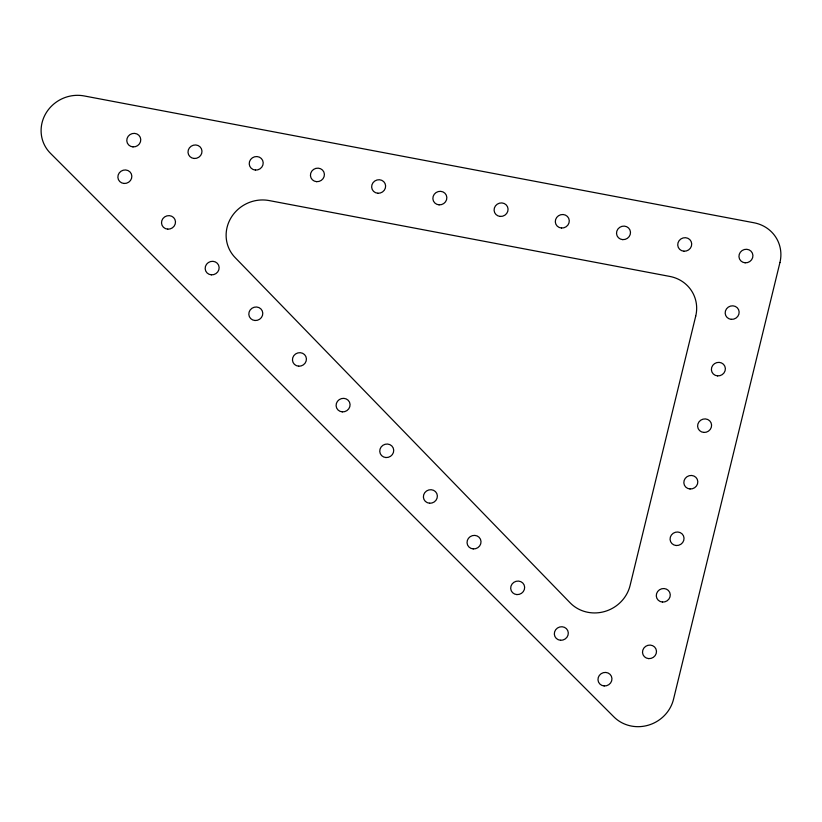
<?xml version="1.0" encoding="UTF-8"?>
<svg xmlns="http://www.w3.org/2000/svg" width="822" height="822" viewBox="0 0 822 822"><rect width="100%" height="100%" fill="white"/><g stroke="black" fill="none" stroke-linecap="round" stroke-linejoin="round"><path stroke-width="1.23" d="M695.72 316.121L630.084 585.5A35.325 33.497 -26.8 0 1 604.735 611.496A35.325 33.497 -26.8 0 1 570.129 602.824L235.133 257.584A35.325 33.497 -26.8 0 1 231.003 217.809A35.325 33.497 -26.8 0 1 269.174 200.568L669.817 276.428A35.325 33.497 -26.8 0 1 695.72 316.121M779.944 262.485L673.526 699.245A35.325 33.497 -26.8 0 1 648.414 725.168A35.325 33.497 -26.8 0 1 613.911 716.907L50.45 153.303A35.325 33.497 -26.8 0 1 45.857 113.395A35.325 33.497 -26.8 0 1 84.163 95.938L754.041 222.783A35.325 33.497 -26.8 0 1 779.944 262.485M745.143 262.804A7.069 6.699 -26.8 0 0 752.356 253.084A7.069 6.699 -26.8 0 0 740.324 252.241A7.069 6.699 -26.8 0 0 745.143 262.804M731.364 319.347A7.069 6.699 -26.8 0 0 738.577 309.627A7.069 6.699 -26.8 0 0 726.545 308.784A7.069 6.699 -26.8 0 0 731.364 319.347M717.585 375.89A7.069 6.699 -26.8 0 0 724.798 366.17A7.069 6.699 -26.8 0 0 712.766 365.328A7.069 6.699 -26.8 0 0 717.585 375.89M703.807 432.434A7.069 6.699 -26.8 0 0 711.02 422.714A7.069 6.699 -26.8 0 0 698.988 421.871A7.069 6.699 -26.8 0 0 703.807 432.434M690.028 488.977A7.069 6.699 -26.8 0 0 697.241 479.257A7.069 6.699 -26.8 0 0 685.209 478.414A7.069 6.699 -26.8 0 0 690.028 488.977M676.249 545.52A7.069 6.699 -26.8 0 0 683.462 535.8A7.069 6.699 -26.8 0 0 671.44 534.958A7.069 6.699 -26.8 0 0 676.249 545.52M662.47 602.064A7.069 6.699 -26.8 0 0 669.694 592.343A7.069 6.699 -26.8 0 0 657.662 591.501A7.069 6.699 -26.8 0 0 662.47 602.064M648.692 658.607A7.069 6.699 -26.8 0 0 655.915 648.887A7.069 6.699 -26.8 0 0 643.883 648.044A7.069 6.699 -26.8 0 0 648.692 658.607M683.925 251.213A7.069 6.699 -26.8 0 0 691.138 241.493A7.069 6.699 -26.8 0 0 679.106 240.651A7.069 6.699 -26.8 0 0 683.925 251.213M622.706 239.623A7.069 6.699 -26.8 0 0 629.919 229.903A7.069 6.699 -26.8 0 0 617.897 229.061A7.069 6.699 -26.8 0 0 622.706 239.623M561.488 228.023A7.069 6.699 -26.8 0 0 568.711 218.313A7.069 6.699 -26.8 0 0 556.679 217.47A7.069 6.699 -26.8 0 0 561.488 228.023M500.269 216.433A7.069 6.699 -26.8 0 0 507.493 206.723A7.069 6.699 -26.8 0 0 495.461 205.88A7.069 6.699 -26.8 0 0 500.269 216.433M439.061 204.842A7.069 6.699 -26.8 0 0 446.274 195.133A7.069 6.699 -26.8 0 0 434.242 194.28A7.069 6.699 -26.8 0 0 439.061 204.842M377.843 193.252A7.069 6.699 -26.8 0 0 385.056 183.542A7.069 6.699 -26.8 0 0 373.024 182.69A7.069 6.699 -26.8 0 0 377.843 193.252M316.624 181.662A7.069 6.699 -26.8 0 0 323.837 171.952A7.069 6.699 -26.8 0 0 311.815 171.099A7.069 6.699 -26.8 0 0 316.624 181.662M255.406 170.072A7.069 6.699 -26.8 0 0 262.629 160.362A7.069 6.699 -26.8 0 0 250.597 159.509A7.069 6.699 -26.8 0 0 255.406 170.072M194.187 158.482A7.069 6.699 -26.8 0 0 201.411 148.761A7.069 6.699 -26.8 0 0 189.379 147.919A7.069 6.699 -26.8 0 0 194.187 158.482M132.979 146.891A7.069 6.699 -26.8 0 0 140.192 137.171A7.069 6.699 -26.8 0 0 128.16 136.329A7.069 6.699 -26.8 0 0 132.979 146.891M124.06 183.47A7.069 6.699 -26.8 0 0 131.273 173.761A7.069 6.699 -26.8 0 0 119.241 172.918A7.069 6.699 -26.8 0 0 124.06 183.47M167.709 229.153A7.069 6.699 -26.8 0 0 174.922 219.443A7.069 6.699 -26.8 0 0 162.89 218.59A7.069 6.699 -26.8 0 0 167.709 229.153M211.346 274.836A7.069 6.699 -26.8 0 0 218.57 265.116A7.069 6.699 -26.8 0 0 206.538 264.273A7.069 6.699 -26.8 0 0 211.346 274.836M254.995 320.508A7.069 6.699 -26.8 0 0 262.218 310.798A7.069 6.699 -26.8 0 0 250.186 309.956A7.069 6.699 -26.8 0 0 254.995 320.508M298.643 366.191A7.069 6.699 -26.8 0 0 305.856 356.481A7.069 6.699 -26.8 0 0 293.834 355.628A7.069 6.699 -26.8 0 0 298.643 366.191M342.291 411.873A7.069 6.699 -26.8 0 0 349.504 402.153A7.069 6.699 -26.8 0 0 337.472 401.311A7.069 6.699 -26.8 0 0 342.291 411.873M385.929 457.546A7.069 6.699 -26.8 0 0 393.152 447.836A7.069 6.699 -26.8 0 0 381.12 446.993A7.069 6.699 -26.8 0 0 385.929 457.546M429.577 503.228A7.069 6.699 -26.8 0 0 436.801 493.519A7.069 6.699 -26.8 0 0 424.769 492.666A7.069 6.699 -26.8 0 0 429.577 503.228M473.225 548.911A7.069 6.699 -26.8 0 0 480.449 539.191A7.069 6.699 -26.8 0 0 468.417 538.348A7.069 6.699 -26.8 0 0 473.225 548.911M516.874 594.583A7.069 6.699 -26.8 0 0 524.087 584.874A7.069 6.699 -26.8 0 0 512.055 584.031A7.069 6.699 -26.8 0 0 516.874 594.583M560.522 640.266A7.069 6.699 -26.8 0 0 567.735 630.556A7.069 6.699 -26.8 0 0 555.703 629.703A7.069 6.699 -26.8 0 0 560.522 640.266M604.16 685.949A7.069 6.699 -26.8 0 0 611.383 676.229A7.069 6.699 -26.8 0 0 599.351 675.386A7.069 6.699 -26.8 0 0 604.16 685.949"/></g></svg>
